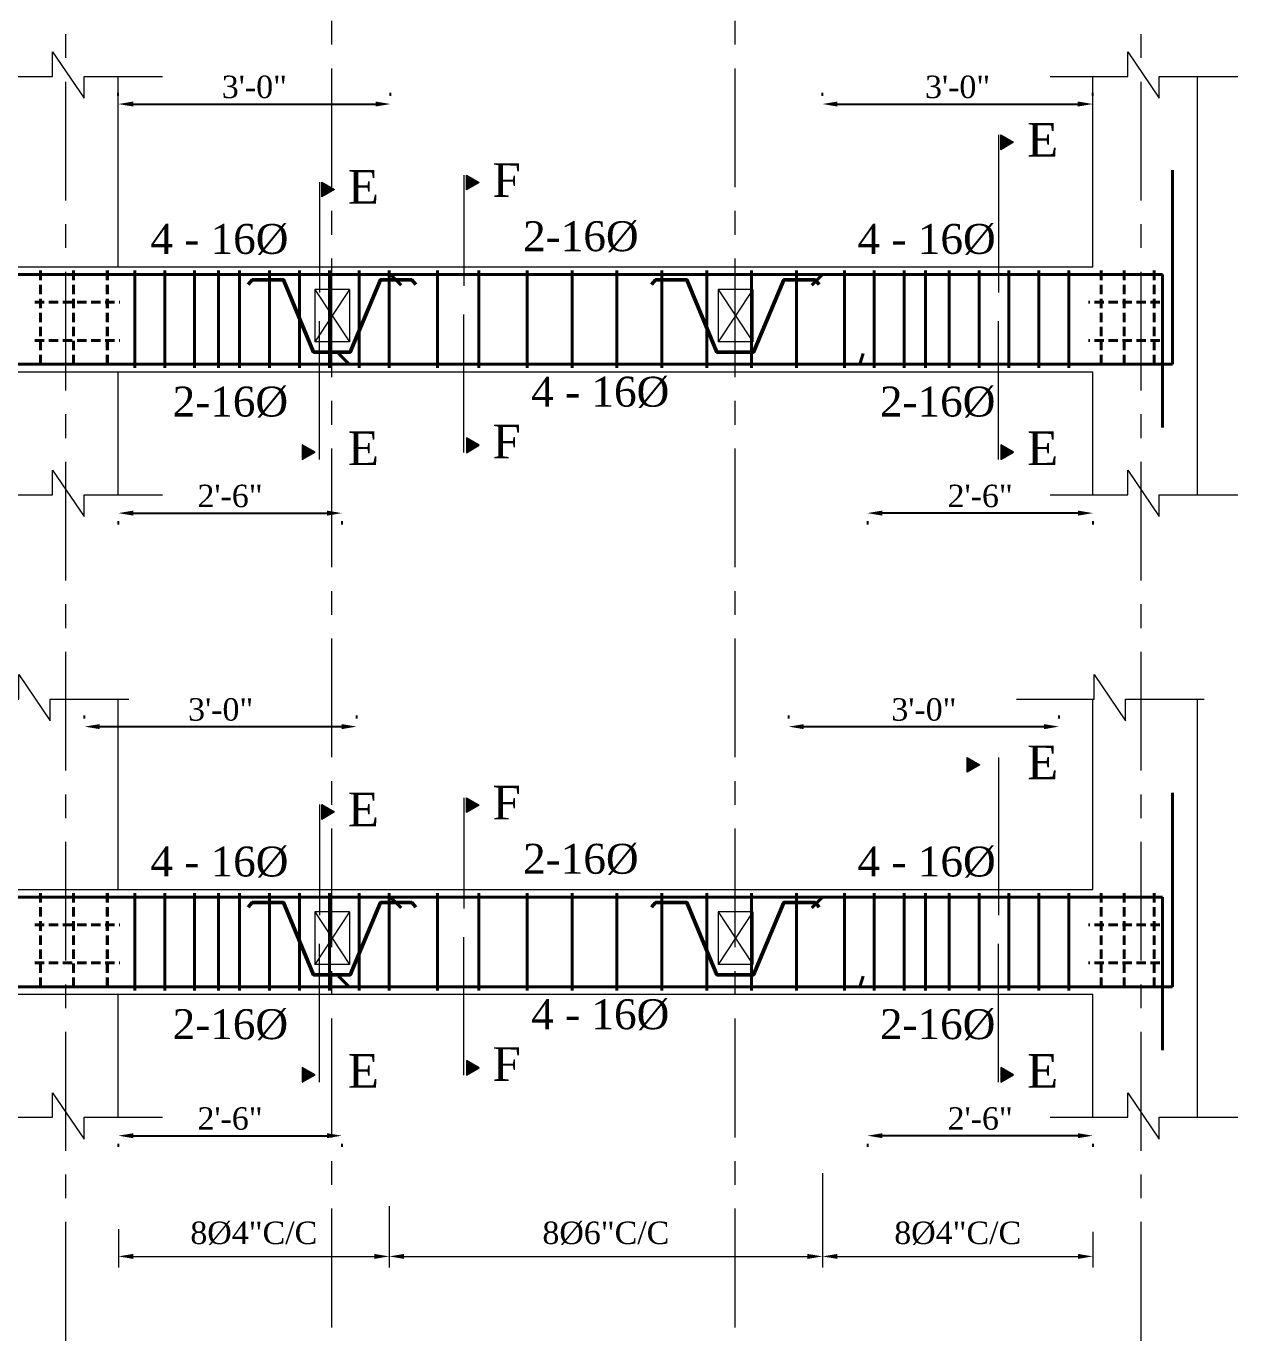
# Model space of a CAD drawing. Extents: x -2338379 to 930990, y -818978 to 106940.
# Drawn here: x 383979.2 to 384303, y -207909.5 to -207558.1 of the extents above; entities that cross this region are included whole.
import ezdxf

# ---------------------------------------------------------------- set-up
doc = ezdxf.new("R2010")
doc.units = 0
doc.header["$MEASUREMENT"] = 0
doc.header["$PDMODE"] = 34
for name, pattern in [('ACAD_ISO02W100', [15, 12, -3]), ('CENTER', [50.8, 31.75, -6.35, 6.35, -6.35]), ('DASHED', [0.75, 0.5, -0.25])]:
    doc.linetypes.add(name, pattern=pattern)
doc.layers.get('0').update_dxf_attribs({"linetype": 'CONTINUOUS', "lineweight": 30})
doc.layers.get('DEFPOINTS').update_dxf_attribs({"linetype": 'CONTINUOUS'})
for name, color, linetype, lineweight in [('BEAM', 1, 'DASHED', 18), ('Center', 11, 'CENTER', 15), ('Dimension', 35, 'CONTINUOUS', 9), ('HATCH', 3, 'CONTINUOUS', 15), ('rcc elevation', 253, 'CONTINUOUS', 18), ('rebar', 3, 'CONTINUOUS', 40), ('Structure', 2, 'CONTINUOUS', 50), ('TEXT', 7, 'CONTINUOUS', 30), ('WALL', 1, 'CONTINUOUS', 40)]:
    doc.layers.add(name, color=color, linetype=linetype, lineweight=lineweight)
doc.styles.get("Standard").update_dxf_attribs({"font": 'times.ttf', "height": 6})
doc.dimstyles.new('Standard$0', dxfattribs={"dimtxt": 6, "dimasz": 4, "dimexe": 3, "dimexo": 6, "dimgap": 3, "dimtad": 1, "dimdec": 1, "dimzin": 0, "dimdsep": 46, "dimlunit": 4, "dimtxsty": 'Standard', "dimcen": 0.09, "dimclrd": 6, "dimclre": 6, "dimclrt": 7, "dimadec": 0, "dimazin": 0, "dimtfac": 1, "dimtdec": 1, "dimtix": 1, "dimtofl": 0, "dimtmove": 1, "dimatfit": 3, "dimfxl": 1, "dimtolj": 1, "dimtzin": 0, "dimlwd": 18, "dimlwe": 18, "dimarcsym": 0})

# ---------------------------------------------------------------- blocks, each defined once
blk = doc.blocks.new('*D407')
at = {"color": 6, "lineweight": 18, "transparency": 16777216}
for p, q in [((384076.19, -207873.52), (384076.19, -207889.95)), ((384003.79, -207879.68), (384003.79, -207889.95)), ((384007.79, -207886.95), (384072.19, -207886.95))]:
    blk.add_line(p, q, dxfattribs=at)
at = {"color": 6, "lineweight": 30, "transparency": 16777216}
for points in [[(384007.79, -207886.28), (384007.79, -207887.62), (384003.79, -207886.95)], [(384072.19, -207886.28), (384072.19, -207887.62), (384076.19, -207886.95)]]:
    blk.add_solid(points, dxfattribs=at)
at = {"layer": 'DEFPOINTS', "color": 0, "lineweight": 30, "transparency": 16777216}
for p in [(384076.19, -207867.52), (384003.79, -207873.68), (384076.19, -207886.95)]:
    blk.add_point(p, dxfattribs=at)
at = {"color": 7, "transparency": 16777216, "insert": (384039.99, -207880.77), "char_height": 6, "attachment_point": 5}
blk.add_mtext('\\A1;8%%c4"C/C', dxfattribs=at)
blk = doc.blocks.new('*D408')
at = {"color": 6, "lineweight": 18, "transparency": 16777216}
for p, q in [((384192, -207864.68), (384192, -207889.95)), ((384076.19, -207873.52), (384076.19, -207889.95)), ((384080.19, -207886.95), (384188, -207886.95))]:
    blk.add_line(p, q, dxfattribs=at)
at = {"color": 6, "lineweight": 30, "transparency": 16777216}
for points in [[(384080.19, -207886.28), (384080.19, -207887.62), (384076.19, -207886.95)], [(384188, -207886.28), (384188, -207887.62), (384192, -207886.95)]]:
    blk.add_solid(points, dxfattribs=at)
at = {"layer": 'DEFPOINTS', "color": 0, "lineweight": 30, "transparency": 16777216}
for p in [(384192, -207858.68), (384076.19, -207867.52), (384192, -207886.95)]:
    blk.add_point(p, dxfattribs=at)
at = {"color": 7, "transparency": 16777216, "insert": (384134.1, -207880.77), "char_height": 6, "attachment_point": 5}
blk.add_mtext('\\A1;8%%C6"C/C', dxfattribs=at)
blk = doc.blocks.new('*D409')
at = {"color": 6, "lineweight": 18, "transparency": 16777216}
for p, q in [((384192, -207864.68), (384192, -207889.95)), ((384264.29, -207880.34), (384264.29, -207889.95)), ((384196, -207886.95), (384260.29, -207886.95))]:
    blk.add_line(p, q, dxfattribs=at)
at = {"color": 6, "lineweight": 30, "transparency": 16777216}
for points in [[(384196, -207886.28), (384196, -207887.62), (384192, -207886.95)], [(384260.29, -207886.28), (384260.29, -207887.62), (384264.29, -207886.95)]]:
    blk.add_solid(points, dxfattribs=at)
at = {"layer": 'DEFPOINTS', "color": 0, "lineweight": 30, "transparency": 16777216}
for p in [(384192, -207858.68), (384264.29, -207874.34), (384264.29, -207886.95)]:
    blk.add_point(p, dxfattribs=at)
at = {"color": 7, "transparency": 16777216, "insert": (384228.15, -207880.77), "char_height": 6, "attachment_point": 5}
blk.add_mtext('\\A1;8%%C4"C/C', dxfattribs=at)
blk = doc.blocks.new('*D410')
at = {"layer": 'DEFPOINTS', "color": 0, "lineweight": 30, "transparency": 16777216}
for p in [(384067.52, -207745.33), (383994.78, -207752.17), (384067.52, -207752.17)]:
    blk.add_point(p, dxfattribs=at)
at = {"layer": 'TEXT', "color": 6, "lineweight": -2, "transparency": 16777216}
for p, q in [((383994.78, -207743.17), (383994.78, -207742.33)), ((384067.52, -207743.17), (384067.52, -207742.33)), ((383998.78, -207745.33), (384063.52, -207745.33))]:
    blk.add_line(p, q, dxfattribs=at)
at = {"layer": 'TEXT', "color": 6, "lineweight": 30, "transparency": 16777216}
for points in [[(383998.78, -207744.67), (383998.78, -207746), (383994.78, -207745.33)], [(384063.52, -207744.67), (384063.52, -207746), (384067.52, -207745.33)]]:
    blk.add_solid(points, dxfattribs=at)
at = {"layer": 'TEXT', "color": 7, "transparency": 16777216, "insert": (384031.15, -207740.78), "char_height": 6, "attachment_point": 5}
blk.add_mtext('\\A1;3\'-0"', dxfattribs=at)
blk = doc.blocks.new('*D411')
at = {"layer": 'DEFPOINTS', "color": 0, "lineweight": 30, "transparency": 16777216}
for p in [(384003.78, -207847.84), (384063.53, -207847.84), (384063.53, -207854.68)]:
    blk.add_point(p, dxfattribs=at)
at = {"layer": 'TEXT', "color": 6, "lineweight": -2, "transparency": 16777216}
for p, q in [((384003.78, -207856.84), (384003.78, -207857.68)), ((384007.78, -207854.68), (384059.53, -207854.68)), ((384063.53, -207856.84), (384063.53, -207857.68))]:
    blk.add_line(p, q, dxfattribs=at)
at = {"layer": 'TEXT', "color": 6, "lineweight": 30, "transparency": 16777216}
for points in [[(384007.78, -207854.02), (384007.78, -207855.35), (384003.78, -207854.68)], [(384059.53, -207854.02), (384059.53, -207855.35), (384063.53, -207854.68)]]:
    blk.add_solid(points, dxfattribs=at)
at = {"layer": 'TEXT', "color": 7, "transparency": 16777216, "insert": (384033.65, -207850.13), "char_height": 6, "attachment_point": 5}
blk.add_mtext('\\A1;2\'-6"', dxfattribs=at)
blk = doc.blocks.new('*D412')
at = {"layer": 'DEFPOINTS', "color": 0, "lineweight": 30, "transparency": 16777216}
for p in [(384255.26, -207745.33), (384183, -207752.17), (384255.26, -207752.17)]:
    blk.add_point(p, dxfattribs=at)
at = {"layer": 'TEXT', "color": 6, "lineweight": -2, "transparency": 16777216}
for p, q in [((384183, -207743.17), (384183, -207742.33)), ((384255.26, -207743.17), (384255.26, -207742.33)), ((384187, -207745.33), (384251.26, -207745.33))]:
    blk.add_line(p, q, dxfattribs=at)
at = {"layer": 'TEXT', "color": 6, "lineweight": 30, "transparency": 16777216}
for points in [[(384187, -207744.67), (384187, -207746), (384183, -207745.33)], [(384251.26, -207744.67), (384251.26, -207746), (384255.26, -207745.33)]]:
    blk.add_solid(points, dxfattribs=at)
at = {"layer": 'TEXT', "color": 7, "transparency": 16777216, "insert": (384219.13, -207740.78), "char_height": 6, "attachment_point": 5}
blk.add_mtext('\\A1;3\'-0"', dxfattribs=at)
blk = doc.blocks.new('*D413')
at = {"layer": 'DEFPOINTS', "color": 0, "lineweight": 30, "transparency": 16777216}
for p in [(384204.03, -207847.84), (384264.29, -207847.84), (384204.03, -207854.68)]:
    blk.add_point(p, dxfattribs=at)
at = {"layer": 'TEXT', "color": 6, "lineweight": -2, "transparency": 16777216}
for p, q in [((384204.03, -207856.84), (384204.03, -207857.68)), ((384260.29, -207854.68), (384208.03, -207854.68)), ((384264.29, -207856.84), (384264.29, -207857.68))]:
    blk.add_line(p, q, dxfattribs=at)
at = {"layer": 'TEXT', "color": 6, "lineweight": 30, "transparency": 16777216}
for points in [[(384208.03, -207854.02), (384208.03, -207855.35), (384204.03, -207854.68)], [(384260.29, -207854.02), (384260.29, -207855.35), (384264.29, -207854.68)]]:
    blk.add_solid(points, dxfattribs=at)
at = {"layer": 'TEXT', "color": 7, "transparency": 16777216, "insert": (384234.16, -207850.13), "char_height": 6, "attachment_point": 5}
blk.add_mtext('\\A1;2\'-6"', dxfattribs=at)
blk = doc.blocks.new('*D447')
at = {"layer": 'DEFPOINTS', "color": 0, "lineweight": 30, "transparency": 16777216}
for p in [(384076.53, -207578.91), (384003.78, -207585.75), (384076.53, -207585.75)]:
    blk.add_point(p, dxfattribs=at)
at = {"layer": 'TEXT', "color": 6, "lineweight": -2, "transparency": 16777216}
for p, q in [((384003.78, -207576.75), (384003.78, -207575.91)), ((384076.53, -207576.75), (384076.53, -207575.91)), ((384007.78, -207578.91), (384072.53, -207578.91))]:
    blk.add_line(p, q, dxfattribs=at)
at = {"layer": 'TEXT', "color": 6, "lineweight": 30, "transparency": 16777216}
for points in [[(384007.78, -207578.24), (384007.78, -207579.58), (384003.78, -207578.91)], [(384072.53, -207578.24), (384072.53, -207579.58), (384076.53, -207578.91)]]:
    blk.add_solid(points, dxfattribs=at)
at = {"layer": 'TEXT', "color": 7, "transparency": 16777216, "insert": (384040.15, -207574.36), "char_height": 6, "attachment_point": 5}
blk.add_mtext('\\A1;3\'-0"', dxfattribs=at)
blk = doc.blocks.new('*D448')
at = {"layer": 'DEFPOINTS', "color": 0, "lineweight": 30, "transparency": 16777216}
for p in [(384003.78, -207681.42), (384063.53, -207681.42), (384063.53, -207688.26)]:
    blk.add_point(p, dxfattribs=at)
at = {"layer": 'TEXT', "color": 6, "lineweight": -2, "transparency": 16777216}
for p, q in [((384007.78, -207688.26), (384059.53, -207688.26)), ((384003.78, -207690.42), (384003.78, -207691.26)), ((384063.53, -207690.42), (384063.53, -207691.26))]:
    blk.add_line(p, q, dxfattribs=at)
at = {"layer": 'TEXT', "color": 6, "lineweight": 30, "transparency": 16777216}
for points in [[(384007.78, -207687.59), (384007.78, -207688.93), (384003.78, -207688.26)], [(384059.53, -207687.59), (384059.53, -207688.93), (384063.53, -207688.26)]]:
    blk.add_solid(points, dxfattribs=at)
at = {"layer": 'TEXT', "color": 7, "transparency": 16777216, "insert": (384033.65, -207683.71), "char_height": 6, "attachment_point": 5}
blk.add_mtext('\\A1;2\'-6"', dxfattribs=at)
blk = doc.blocks.new('*D449')
at = {"layer": 'DEFPOINTS', "color": 0, "lineweight": 30, "transparency": 16777216}
for p in [(384264.26, -207578.91), (384192, -207585.75), (384264.26, -207585.75)]:
    blk.add_point(p, dxfattribs=at)
at = {"layer": 'TEXT', "color": 6, "lineweight": -2, "transparency": 16777216}
for p, q in [((384192, -207576.75), (384192, -207575.91)), ((384264.26, -207576.75), (384264.26, -207575.91)), ((384196, -207578.91), (384260.26, -207578.91))]:
    blk.add_line(p, q, dxfattribs=at)
at = {"layer": 'TEXT', "color": 6, "lineweight": 30, "transparency": 16777216}
for points in [[(384196, -207578.24), (384196, -207579.58), (384192, -207578.91)], [(384260.26, -207578.24), (384260.26, -207579.58), (384264.26, -207578.91)]]:
    blk.add_solid(points, dxfattribs=at)
at = {"layer": 'TEXT', "color": 7, "transparency": 16777216, "insert": (384228.13, -207574.36), "char_height": 6, "attachment_point": 5}
blk.add_mtext('\\A1;3\'-0"', dxfattribs=at)
blk = doc.blocks.new('*D450')
at = {"layer": 'DEFPOINTS', "color": 0, "lineweight": 30, "transparency": 16777216}
for p in [(384204.03, -207681.42), (384264.29, -207681.42), (384204.03, -207688.26)]:
    blk.add_point(p, dxfattribs=at)
at = {"layer": 'TEXT', "color": 6, "lineweight": -2, "transparency": 16777216}
for p, q in [((384260.29, -207688.26), (384208.03, -207688.26)), ((384204.03, -207690.42), (384204.03, -207691.26)), ((384264.29, -207690.42), (384264.29, -207691.26))]:
    blk.add_line(p, q, dxfattribs=at)
at = {"layer": 'TEXT', "color": 6, "lineweight": 30, "transparency": 16777216}
for points in [[(384208.03, -207687.59), (384208.03, -207688.93), (384204.03, -207688.26)], [(384260.29, -207687.59), (384260.29, -207688.93), (384264.29, -207688.26)]]:
    blk.add_solid(points, dxfattribs=at)
at = {"layer": 'TEXT', "color": 7, "transparency": 16777216, "insert": (384234.16, -207683.71), "char_height": 6, "attachment_point": 5}
blk.add_mtext('\\A1;2\'-6"', dxfattribs=at)

msp = doc.modelspace()

# ---------------------------------------------------------------- hatches: boundary and pattern name
at = {"layer": 'HATCH', "ltscale": 0.5}
for points in [[(384239.7, -207591.11), (384239.7, -207587.17), (384243.11, -207589.14)], [(384058.16, -207603.7), (384058.16, -207599.75), (384061.58, -207601.72)], [(384096.81, -207601.87), (384096.81, -207597.93), (384100.23, -207599.9)], [(384052.96, -207669.98), (384052.96, -207673.93), (384056.38, -207671.96)], [(384096.81, -207668.16), (384096.81, -207672.11), (384100.23, -207670.13)], [(384239.7, -207669.98), (384239.7, -207673.93), (384243.11, -207671.96)], [(384230.69, -207757.54), (384230.69, -207753.59), (384234.11, -207755.57)], [(384096.81, -207768.3), (384096.81, -207764.35), (384100.23, -207766.33)], [(384058.16, -207770.12), (384058.16, -207766.17), (384061.58, -207768.15)], [(384096.81, -207834.58), (384096.81, -207838.53), (384100.23, -207836.56)], [(384052.96, -207836.41), (384052.96, -207840.35), (384056.38, -207838.38)], [(384239.7, -207836.41), (384239.7, -207840.35), (384243.11, -207838.38)]]:
    msp.add_hatch(color=256, dxfattribs=at).paths.add_polyline_path(points)

# ---------------------------------------------------------------- linework, layer by layer
at = {"layer": 'BEAM', "linetype": 'ACAD_ISO02W100', "ltscale": 5}
for p, q in [((384056.34, -207628.46), (384056.34, -207642.46)), ((384065.54, -207628.46), (384065.54, -207642.46)), ((384164.15, -207628.46), (384164.15, -207642.46)), ((384173.35, -207628.46), (384173.35, -207642.46)), ((384056.34, -207794.88), (384056.34, -207808.88)), ((384065.54, -207794.88), (384065.54, -207808.88)), ((384164.15, -207794.88), (384164.15, -207808.88)), ((384173.35, -207794.88), (384173.35, -207808.88))]:
    msp.add_line(p, q, dxfattribs=at)
at = {"layer": 'Center'}
for p, q in [((383989.78, -207909.49), (383989.78, -206890.81)), ((384060.89, -207905.93), (384060.89, -206890.81)), ((384168.7, -207905.93), (384168.7, -206890.81)), ((384277.2, -207909.49), (384277.2, -206890.81))]:
    msp.add_line(p, q, dxfattribs=at)
at = {"layer": 'Dimension', "ltscale": 0.5}
for p, q in [((384239.07, -207587.14), (384239.07, -207629.31)), ((384057.53, -207599.76), (384057.53, -207629.31)), ((384096.18, -207597.94), (384096.18, -207627.48)), ((384096.18, -207672.1), (384096.18, -207635.15)), ((384057.53, -207673.92), (384057.53, -207636.97)), ((384239.07, -207673.92), (384239.07, -207636.97)), ((384239.07, -207753.56), (384239.07, -207795.73)), ((384096.18, -207764.36), (384096.18, -207793.91)), ((384057.53, -207766.19), (384057.53, -207795.73)), ((384057.53, -207840.34), (384057.53, -207803.39)), ((384096.18, -207838.52), (384096.18, -207801.57)), ((384239.07, -207840.34), (384239.07, -207803.39))]:
    msp.add_line(p, q, dxfattribs=at)
at = {"layer": 'Dimension', "linetype": 'ACAD_ISO02W100', "ltscale": 125}
for p, q in [((384065.54, -207628.46), (384056.34, -207628.46)), ((384056.34, -207628.46), (384065.54, -207642.46)), ((384065.54, -207628.46), (384056.34, -207642.46)), ((384173.35, -207628.46), (384164.15, -207628.46)), ((384164.15, -207628.46), (384173.35, -207642.46)), ((384173.35, -207628.46), (384164.15, -207642.46)), ((384065.54, -207642.46), (384056.34, -207642.46)), ((384173.35, -207642.46), (384164.15, -207642.46)), ((384065.54, -207794.88), (384056.34, -207794.88)), ((384056.34, -207794.88), (384065.54, -207808.88)), ((384065.54, -207794.88), (384056.34, -207808.88)), ((384173.35, -207794.88), (384164.15, -207794.88)), ((384164.15, -207794.88), (384173.35, -207808.88)), ((384173.35, -207794.88), (384164.15, -207808.88)), ((384065.54, -207808.88), (384056.34, -207808.88)), ((384173.35, -207808.88), (384164.15, -207808.88))]:
    msp.add_line(p, q, dxfattribs=at)
at = {"layer": 'Dimension'}
for points in [[(383965.44, -207571.54), (383986.23, -207571.54), (383986.23, -207564.98), (383994.61, -207577.37), (383994.61, -207571.54), (384015.58, -207571.54)], [(384252.86, -207571.54), (384273.64, -207571.54), (384273.64, -207564.98), (384282.03, -207577.37), (384282.03, -207571.54), (384303, -207571.54)], [(383965.44, -207683.33), (383986.23, -207683.33), (383986.23, -207676.77), (383994.61, -207689.16), (383994.61, -207683.33), (384015.58, -207683.33)], [(384252.86, -207683.33), (384273.64, -207683.33), (384273.64, -207676.77), (384282.03, -207689.16), (384282.03, -207683.33), (384303, -207683.33)], [(383956.43, -207737.96), (383977.22, -207737.96), (383977.22, -207731.4), (383985.61, -207743.79), (383985.61, -207737.96), (384006.58, -207737.96)], [(384243.85, -207737.96), (384264.64, -207737.96), (384264.64, -207731.4), (384273.03, -207743.79), (384273.03, -207737.96), (384294, -207737.96)], [(383965.44, -207849.76), (383986.23, -207849.76), (383986.23, -207843.2), (383994.61, -207855.59), (383994.61, -207849.76), (384015.58, -207849.76)], [(384252.86, -207849.76), (384273.64, -207849.76), (384273.64, -207843.2), (384282.03, -207855.59), (384282.03, -207849.76), (384303, -207849.76)]]:
    msp.add_lwpolyline(points, dxfattribs=at)
at = {"layer": 'Dimension', "ltscale": 0.5}
for points in [[(384243.11, -207589.14), (384239.7, -207591.11), (384239.7, -207587.17)], [(384061.58, -207601.72), (384058.16, -207603.7), (384058.16, -207599.75)], [(384100.23, -207599.9), (384096.81, -207601.87), (384096.81, -207597.93)], [(384056.38, -207671.96), (384052.96, -207669.98), (384052.96, -207673.93)], [(384100.23, -207670.13), (384096.81, -207668.16), (384096.81, -207672.11)], [(384243.11, -207671.96), (384239.7, -207669.98), (384239.7, -207673.93)], [(384234.11, -207755.57), (384230.69, -207757.54), (384230.69, -207753.59)], [(384100.23, -207766.33), (384096.81, -207768.3), (384096.81, -207764.35)], [(384061.58, -207768.15), (384058.16, -207770.12), (384058.16, -207766.17)], [(384100.23, -207836.56), (384096.81, -207834.58), (384096.81, -207838.53)], [(384056.38, -207838.38), (384052.96, -207836.41), (384052.96, -207840.35)], [(384243.11, -207838.38), (384239.7, -207836.41), (384239.7, -207840.35)]]:
    msp.add_lwpolyline(points, close=True, dxfattribs=at)
at = {"layer": 'rcc elevation', "ltscale": 20}
for p, q in [((384003.78, -207622.45), (384003.78, -207571.54)), ((384003.78, -207622.45), (384003.78, -207571.54)), ((384264.26, -207622.45), (384264.26, -207571.54)), ((384292.26, -207622.45), (384292.26, -207571.54)), ((384292.26, -207650.45), (384292.26, -207571.54)), ((382275.53, -207622.45), (384264.26, -207622.45)), ((384003.78, -207622.45), (384264.26, -207622.45)), ((382275.53, -207650.45), (384264.26, -207650.45)), ((384003.78, -207650.45), (384264.26, -207650.45)), ((384003.78, -207683.33), (384003.78, -207650.45)), ((384003.78, -207683.33), (384003.78, -207650.45)), ((384264.26, -207683.33), (384264.26, -207650.45)), ((384292.26, -207683.33), (384292.26, -207650.45)), ((384292.26, -207683.33), (384292.26, -207650.45)), ((384003.78, -207788.88), (384003.78, -207737.96)), ((384003.78, -207788.88), (384003.78, -207737.96)), ((384264.26, -207788.88), (384264.26, -207737.96)), ((384292.26, -207788.88), (384292.26, -207737.96)), ((384292.26, -207816.88), (384292.26, -207737.96)), ((382275.53, -207788.88), (384264.26, -207788.88)), ((384003.78, -207788.88), (384264.26, -207788.88)), ((382275.53, -207816.88), (384264.26, -207816.88)), ((384003.78, -207816.88), (384264.26, -207816.88)), ((384003.78, -207849.76), (384003.78, -207816.88)), ((384003.78, -207849.76), (384003.78, -207816.88)), ((384264.26, -207849.76), (384264.26, -207816.88)), ((384292.26, -207849.76), (384292.26, -207816.88)), ((384292.26, -207849.76), (384292.26, -207816.88))]:
    msp.add_line(p, q, dxfattribs=at)
at = {"layer": 'rebar', "ltscale": 20}
for p, q in [((384285.54, -207596.58), (384285.54, -207648.45)), ((381678.24, -207624.45), (384282.91, -207624.45)), ((384076.53, -207624.45), (384079.38, -207627.3)), ((384192, -207624.45), (384189.15, -207627.3)), ((384282.91, -207624.45), (384282.91, -207665.37)), ((384062.68, -207645.6), (384065.53, -207648.45)), ((384202.88, -207645.6), (384202.03, -207648.45)), ((381675.61, -207648.45), (384285.54, -207648.45)), ((384285.54, -207763), (384285.54, -207814.88)), ((381678.24, -207790.88), (384282.91, -207790.88)), ((384076.53, -207790.88), (384079.38, -207793.73)), ((384192, -207790.88), (384189.15, -207793.73)), ((384282.91, -207790.88), (384282.91, -207831.8)), ((381675.61, -207814.88), (384285.54, -207814.88)), ((384062.68, -207812.03), (384065.53, -207814.88)), ((384202.88, -207812.03), (384202.03, -207814.88))]:
    msp.add_line(p, q, dxfattribs=at)
at = {"layer": 'rebar', "linetype": 'DASHED', "ltscale": 5}
for p, q in [((383982.98, -207623.45), (383982.98, -207649.45)), ((383991.84, -207623.45), (383991.84, -207649.45)), ((384000.8, -207623.45), (384000.8, -207649.45)), ((384000.89, -207623.45), (384000.89, -207649.45)), ((384266.53, -207623.45), (384266.53, -207649.45)), ((384272.61, -207623.45), (384272.61, -207649.45)), ((384280.69, -207623.45), (384280.69, -207649.45)), ((383981.49, -207631.91), (384004.17, -207631.91)), ((384282.18, -207631.91), (384263.16, -207631.91)), ((383981.49, -207642.08), (384004.17, -207642.08)), ((384282.18, -207642.08), (384263.16, -207642.08)), ((383982.98, -207789.88), (383982.98, -207815.88)), ((383991.84, -207789.88), (383991.84, -207815.88)), ((384000.8, -207789.88), (384000.8, -207815.88)), ((384000.89, -207789.88), (384000.89, -207815.88)), ((384266.53, -207789.88), (384266.53, -207815.88)), ((384272.61, -207789.88), (384272.61, -207815.88)), ((384280.69, -207789.88), (384280.69, -207815.88)), ((383981.49, -207798.33), (384004.17, -207798.33)), ((384282.18, -207798.33), (384263.16, -207798.33)), ((383981.49, -207808.5), (384004.17, -207808.5)), ((384282.18, -207808.5), (384263.16, -207808.5))]:
    msp.add_line(p, q, dxfattribs=at)
at = {"layer": 'rebar', "ltscale": 5}
for p, q in [((384008.19, -207623.45), (384008.19, -207649.45)), ((384016.19, -207623.45), (384016.19, -207649.45)), ((384024.19, -207623.45), (384024.19, -207649.45)), ((384030.52, -207623.45), (384030.52, -207649.45)), ((384036.19, -207623.45), (384036.19, -207649.45)), ((384044.19, -207623.45), (384044.19, -207649.45)), ((384052.19, -207623.45), (384052.19, -207649.45)), ((384060.19, -207623.45), (384060.19, -207649.45)), ((384068.19, -207623.45), (384068.19, -207649.45)), ((384076.19, -207623.45), (384076.19, -207649.45)), ((384089.07, -207623.45), (384089.07, -207649.45)), ((384100.19, -207623.45), (384100.19, -207649.45)), ((384113.07, -207623.45), (384113.07, -207649.45)), ((384125.07, -207623.45), (384125.07, -207649.45)), ((384137.07, -207623.45), (384137.07, -207649.45)), ((384149.07, -207623.45), (384149.07, -207649.45)), ((384161.07, -207623.45), (384161.07, -207649.45)), ((384173.07, -207623.45), (384173.07, -207649.45)), ((384185.07, -207623.45), (384185.07, -207649.45)), ((384197.86, -207623.45), (384197.86, -207649.45)), ((384205.86, -207623.45), (384205.86, -207649.45)), ((384213.86, -207623.45), (384213.86, -207649.45)), ((384219.58, -207623.45), (384219.58, -207649.45)), ((384225.86, -207623.45), (384225.86, -207649.45)), ((384233.86, -207623.45), (384233.86, -207649.45)), ((384241.86, -207623.45), (384241.86, -207649.45)), ((384249.86, -207623.45), (384249.86, -207649.45)), ((384257.86, -207623.45), (384257.86, -207649.45)), ((384008.19, -207789.88), (384008.19, -207815.88)), ((384016.19, -207789.88), (384016.19, -207815.88)), ((384024.19, -207789.88), (384024.19, -207815.88)), ((384030.52, -207789.88), (384030.52, -207815.88)), ((384036.19, -207789.88), (384036.19, -207815.88)), ((384044.19, -207789.88), (384044.19, -207815.88)), ((384052.19, -207789.88), (384052.19, -207815.88)), ((384060.19, -207789.88), (384060.19, -207815.88)), ((384068.19, -207789.88), (384068.19, -207815.88)), ((384076.19, -207789.88), (384076.19, -207815.88)), ((384089.07, -207789.88), (384089.07, -207815.88)), ((384100.19, -207789.88), (384100.19, -207815.88)), ((384113.07, -207789.88), (384113.07, -207815.88)), ((384125.07, -207789.88), (384125.07, -207815.88)), ((384137.07, -207789.88), (384137.07, -207815.88)), ((384149.07, -207789.88), (384149.07, -207815.88)), ((384161.07, -207789.88), (384161.07, -207815.88)), ((384173.07, -207789.88), (384173.07, -207815.88)), ((384185.07, -207789.88), (384185.07, -207815.88)), ((384197.86, -207789.88), (384197.86, -207815.88)), ((384205.86, -207789.88), (384205.86, -207815.88)), ((384213.86, -207789.88), (384213.86, -207815.88)), ((384219.58, -207789.88), (384219.58, -207815.88)), ((384225.86, -207789.88), (384225.86, -207815.88)), ((384233.86, -207789.88), (384233.86, -207815.88)), ((384241.86, -207789.88), (384241.86, -207815.88)), ((384249.86, -207789.88), (384249.86, -207815.88)), ((384257.86, -207789.88), (384257.86, -207815.88))]:
    msp.add_line(p, q, dxfattribs=at)
at = {"layer": 'Structure'}
for points in [[(384065.78, -207645.23), (384056, -207645.23), (384047.95, -207625.93), (384039.58, -207625.93), (384038.51, -207627.16)], [(384056, -207645.23), (384065.78, -207645.23), (384073.83, -207625.93), (384082.2, -207625.93), (384083.27, -207627.16)], [(384173.59, -207645.23), (384163.81, -207645.23), (384155.76, -207625.93), (384147.39, -207625.93), (384146.32, -207627.16)], [(384163.81, -207645.23), (384173.59, -207645.23), (384181.64, -207625.93), (384190.01, -207625.93), (384191.08, -207627.16)], [(384065.78, -207811.65), (384056, -207811.65), (384047.95, -207792.36), (384039.58, -207792.36), (384038.51, -207793.59)], [(384056, -207811.65), (384065.78, -207811.65), (384073.83, -207792.36), (384082.2, -207792.36), (384083.27, -207793.59)], [(384173.59, -207811.65), (384163.81, -207811.65), (384155.76, -207792.36), (384147.39, -207792.36), (384146.32, -207793.59)], [(384163.81, -207811.65), (384173.59, -207811.65), (384181.64, -207792.36), (384190.01, -207792.36), (384191.08, -207793.59)]]:
    msp.add_lwpolyline(points, dxfattribs=at)

# ---------------------------------------------------------------- texts
at = {"layer": 'TEXT', "width": 1356.5327, "attachment_point": 1}
for s, insert, char_height in [('{\\fTimes New Roman|b0|i0|c0|p18;E}', (384246.7, -207583.97), 9), ('{\\fTimes New Roman|b0|i0|c0|p18;E}', (384065.16, -207596.55), 9), ('{\\fTimes New Roman|b0|i0|c0|p18;F}', (384103.81, -207594.73), 9), ('2-16%%C ', (384111.98, -207610.24), 8), ('2-16%%C ', (384018.29, -207654.44), 8), ('2-16%%C ', (384207.35, -207654.44), 8), ('{\\fTimes New Roman|b0|i0|c0|p18;E}', (384065.16, -207666.43), 9), ('{\\fTimes New Roman|b0|i0|c0|p18;F}', (384103.81, -207664.61), 9), ('{\\fTimes New Roman|b0|i0|c0|p18;E}', (384246.7, -207666.43), 9), ('{\\fTimes New Roman|b0|i0|c0|p18;E}', (384246.7, -207750.39), 9), ('{\\fTimes New Roman|b0|i0|c0|p18;F}', (384103.81, -207761.15), 9), ('{\\fTimes New Roman|b0|i0|c0|p18;E}', (384065.16, -207762.97), 9), ('2-16%%C ', (384111.98, -207776.66), 8), ('2-16%%C ', (384018.29, -207820.87), 8), ('2-16%%C ', (384207.35, -207820.87), 8), ('{\\fTimes New Roman|b0|i0|c0|p18;F}', (384103.81, -207831.03), 9), ('{\\fTimes New Roman|b0|i0|c0|p18;E}', (384065.16, -207832.86), 9), ('{\\fTimes New Roman|b0|i0|c0|p18;E}', (384246.7, -207832.86), 9)]:
    msp.add_mtext(s, dxfattribs=dict(at, insert=insert, char_height=char_height))
at = {"layer": 'WALL', "color": 7, "char_height": 8, "attachment_point": 5}
for insert in [(384030.8, -207615.13), (384219.85, -207615.13), (384132.6, -207655.96), (384030.8, -207781.56), (384219.85, -207781.56), (384132.6, -207822.38)]:
    msp.add_mtext('4 - 16%%C', dxfattribs=dict(at, insert=insert))

# ---------------------------------------------------------------- dimensions: what is measured, and where the dimension line sits
for base, p1, p2, text, picture, middle in [((384192, -207886.95), (384076.19, -207867.52), (384192, -207858.68), '8%%C6"C/C', '*D408', (384134.1, -207880.77)), ((384264.29, -207886.95), (384192, -207858.68), (384264.29, -207874.34), '8%%C4"C/C', '*D409', (384228.15, -207880.77)), ((384076.19, -207886.95), (384003.79, -207873.68), (384076.19, -207867.52), '8%%c4"C/C', '*D407', (384039.99, -207880.77))]:
    dim = msp.add_linear_dim(base=base, p1=p1, p2=p2, text=text, dimstyle='Standard$0')
    dim.commit()
    dim.dimension.update_dxf_attribs({"geometry": picture, "text_midpoint": middle})
at = {"layer": 'TEXT'}
for p1, p2, distance, picture, middle in [((384003.78, -207585.75), (384076.53, -207585.75), 6.84, '*D447', (384040.15, -207574.36)), ((384192, -207585.75), (384264.26, -207585.75), 6.84, '*D449', (384228.13, -207574.36)), ((384003.78, -207681.42), (384063.53, -207681.42), -6.84, '*D448', (384033.65, -207683.71)), ((384264.29, -207681.42), (384204.03, -207681.42), 6.84, '*D450', (384234.16, -207683.71)), ((383994.78, -207752.17), (384067.52, -207752.17), 6.84, '*D410', (384031.15, -207740.78)), ((384183, -207752.17), (384255.26, -207752.17), 6.84, '*D412', (384219.13, -207740.78)), ((384003.78, -207847.84), (384063.53, -207847.84), -6.84, '*D411', (384033.65, -207850.13)), ((384264.29, -207847.84), (384204.03, -207847.84), 6.84, '*D413', (384234.16, -207850.13))]:
    dim = msp.add_aligned_dim(p1=p1, p2=p2, distance=distance, dimstyle='Standard$0', override={"dimscale": 0.5, "dimtxt": 18, "dimasz": 8, "dimexe": 6, "dimexo": 18, "dimdec": 0, "dimlfac": 0.5, "dimzin": 11, "dimcen": 2.5, "dimdle": 6, "dimtdec": 0, "dimtofl": 1, "dimlwd": 65534, "dimlwe": 65534}, dxfattribs=at)
    dim.commit()
    dim.dimension.update_dxf_attribs({"geometry": picture, "text_midpoint": middle})

doc.saveas('drawing.dxf')
